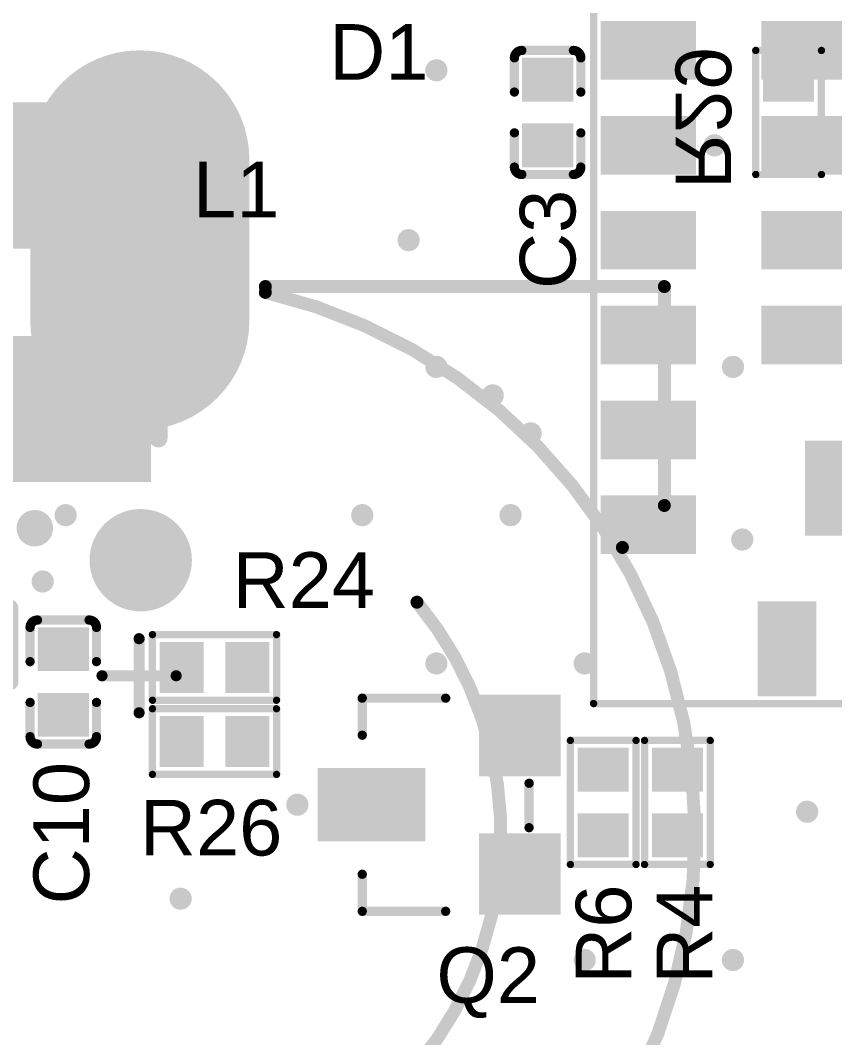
# Model space of a CAD drawing. Header units: inches. Extents: x 3.09 to 5.07, y 1.45 to 3.28.
# Drawn here: x 3.536 to 3.975, y 1.958 to 2.507 of the extents above; entities that cross this region are included whole.
import ezdxf

# ---------------------------------------------------------------- set-up
doc = ezdxf.new("R2010")
doc.units = ezdxf.units.IN
doc.header["$MEASUREMENT"] = 0
for name, color, linetype in [('BottomOverlay', 54, 'Continuous'), ('BottomPaste', 16, 'Continuous'), ('BottomSolder', 6, 'Continuous'), ('MultiLayer', 9, 'Continuous'), ('PadHoleLayer', 156, 'Continuous'), ('TopOverlay', 2, 'Continuous'), ('TopPaste', 8, 'Continuous'), ('TopSolder', 216, 'Continuous'), ('ViaHoleLayer', 16, 'Continuous')]:
    doc.layers.add(name, color=color, linetype=linetype)
doc.styles.add('Arial', font='', dxfattribs={"height": 0.2})
doc.styles.get('Arial').set_extended_font_data('Arial')

# ---------------------------------------------------------------- blocks, each defined once
blk = doc.blocks.new('SOT23_6_10')
at = {"layer": 'TopPaste'}
for points in [[(-0.03346, 0.04921), (-0.03346, 0.02559), (-0.07677, 0.02559), (-0.07677, 0.04921)], [(0.07677, 0.04921), (0.07677, 0.02559), (0.03346, 0.02559), (0.03346, 0.04921)], [(-0.03346, 0.01181), (-0.03346, -0.01181), (-0.07677, -0.01181), (-0.07677, 0.01181)], [(0.07677, 0.01181), (0.07677, -0.01181), (0.03346, -0.01181), (0.03346, 0.01181)], [(-0.03346, -0.02559), (-0.03346, -0.04921), (-0.07677, -0.04921), (-0.07677, -0.02559)], [(0.07677, -0.02559), (0.07677, -0.04921), (0.03346, -0.04921), (0.03346, -0.02559)]]:
    blk.add_hatch(color=8, dxfattribs=at).paths.add_polyline_path(points)
at = {"layer": 'TopSolder'}
for points in [[(-0.02946, 0.05321), (-0.02946, 0.02159), (-0.08077, 0.02159), (-0.08077, 0.05321)], [(0.08077, 0.05321), (0.08077, 0.02159), (0.02946, 0.02159), (0.02946, 0.05321)], [(-0.02946, 0.01581), (-0.02946, -0.01581), (-0.08077, -0.01581), (-0.08077, 0.01581)], [(0.08077, 0.01581), (0.08077, -0.01581), (0.02946, -0.01581), (0.02946, 0.01581)], [(-0.02946, -0.02159), (-0.02946, -0.05321), (-0.08077, -0.05321), (-0.08077, -0.02159)], [(0.08077, -0.02159), (0.08077, -0.05321), (0.02946, -0.05321), (0.02946, -0.02159)]]:
    blk.add_hatch(color=216, dxfattribs=at).paths.add_polyline_path(points)
at = {"layer": 'TopOverlay'}
for points in [[(-0.01969, 0.05512, 0.01, 0.01, 0), (0.01969, 0.05512, 0.01, 0.01, 0)], [(-0.01969, 0.05512, 0.01, 0.01, 0), (-0.01969, -0.05512, 0.01, 0.01, 0)], [(0.01969, 0.05512, 0.01, 0.01, 0), (0.01969, -0.05512, 0.01, 0.01, 0)], [(-0.01969, -0.05512, 0.01, 0.01, 0), (0.01969, -0.05512, 0.01, 0.01, 0)]]:
    blk.add_lwpolyline(points, format="xyseb", dxfattribs=at)
for points in [[(-0.02218, 0.05512, 0.005, 0.005, 1), (-0.01718, 0.05512, 0.005, 0.005, 1)], [(-0.02218, 0.05512, 0.005, 0.005, 1), (-0.01718, 0.05512, 0.005, 0.005, 1)], [(0.01718, 0.05512, 0.005, 0.005, 1), (0.02218, 0.05512, 0.005, 0.005, 1)], [(0.01718, 0.05512, 0.005, 0.005, 1), (0.02218, 0.05512, 0.005, 0.005, 1)], [(-0.02218, -0.05512, 0.005, 0.005, 1), (-0.01718, -0.05512, 0.005, 0.005, 1)], [(-0.02218, -0.05512, 0.005, 0.005, 1), (-0.01718, -0.05512, 0.005, 0.005, 1)], [(0.01718, -0.05512, 0.005, 0.005, 1), (0.02218, -0.05512, 0.005, 0.005, 1)], [(0.01718, -0.05512, 0.005, 0.005, 1), (0.02218, -0.05512, 0.005, 0.005, 1)], [(0.06791, -0.0689, 0.00984, 0.00984, 1), (0.05807, -0.0689, 0.00984, 0.00984, 1)], [(0.05561, -0.0689, 0.00492, 0.00492, 1), (0.06053, -0.0689, 0.00492, 0.00492, 1)], [(0.06545, -0.0689, 0.00492, 0.00492, 1), (0.07037, -0.0689, 0.00492, 0.00492, 1)]]:
    blk.add_lwpolyline(points, format="xyseb", close=True, dxfattribs=at)
blk = doc.blocks.new('R0402_11')
at = {"layer": 'TopPaste'}
for points in [[(-0.02756, -0.01181), (-0.02756, 0.01181), (-0.00787, 0.01181), (-0.00787, -0.01181)], [(0.00787, -0.01181), (0.00787, 0.01181), (0.02756, 0.01181), (0.02756, -0.01181)]]:
    blk.add_hatch(color=8, dxfattribs=at).paths.add_polyline_path(points)
at = {"layer": 'TopSolder'}
for points in [[(-0.02953, -0.01378), (-0.02953, 0.01378), (-0.00591, 0.01378), (-0.00591, -0.01378)], [(0.00591, -0.01378), (0.00591, 0.01378), (0.02953, 0.01378), (0.02953, -0.01378)]]:
    blk.add_hatch(color=216, dxfattribs=at).paths.add_polyline_path(points)
at = {"layer": 'TopOverlay'}
for points in [[(-0.03346, 0.01772, 0.00394, 0.00394, 0), (0.03346, 0.01772, 0.00394, 0.00394, 0)], [(-0.03346, -0.01772, 0.00394, 0.00394, 0), (-0.03346, 0.01772, 0.00394, 0.00394, 0)], [(0.03346, -0.01772, 0.00394, 0.00394, 0), (0.03346, 0.01772, 0.00394, 0.00394, 0)], [(-0.03346, -0.01772, 0.00394, 0.00394, 0), (0.03346, -0.01772, 0.00394, 0.00394, 0)]]:
    blk.add_lwpolyline(points, format="xyseb", dxfattribs=at)
for points in [[(-0.03445, 0.01772, 0.00197, 0.00197, 1), (-0.03248, 0.01772, 0.00197, 0.00197, 1)], [(-0.03445, 0.01772, 0.00197, 0.00197, 1), (-0.03248, 0.01772, 0.00197, 0.00197, 1)], [(0.03248, 0.01772, 0.00197, 0.00197, 1), (0.03445, 0.01772, 0.00197, 0.00197, 1)], [(0.03248, 0.01772, 0.00197, 0.00197, 1), (0.03445, 0.01772, 0.00197, 0.00197, 1)], [(-0.03445, -0.01772, 0.00197, 0.00197, 1), (-0.03248, -0.01772, 0.00197, 0.00197, 1)], [(-0.03445, -0.01772, 0.00197, 0.00197, 1), (-0.03248, -0.01772, 0.00197, 0.00197, 1)], [(0.03248, -0.01772, 0.00197, 0.00197, 1), (0.03445, -0.01772, 0.00197, 0.00197, 1)], [(0.03248, -0.01772, 0.00197, 0.00197, 1), (0.03445, -0.01772, 0.00197, 0.00197, 1)]]:
    blk.add_lwpolyline(points, format="xyseb", close=True, dxfattribs=at)
blk = doc.blocks.new('R0402_14')
at = {"layer": 'TopPaste'}
for points in [[(-0.02756, -0.01181), (-0.02756, 0.01181), (-0.00787, 0.01181), (-0.00787, -0.01181)], [(0.00787, -0.01181), (0.00787, 0.01181), (0.02756, 0.01181), (0.02756, -0.01181)]]:
    blk.add_hatch(color=8, dxfattribs=at).paths.add_polyline_path(points)
at = {"layer": 'TopSolder'}
for points in [[(-0.02953, -0.01378), (-0.02953, 0.01378), (-0.00591, 0.01378), (-0.00591, -0.01378)], [(0.00591, -0.01378), (0.00591, 0.01378), (0.02953, 0.01378), (0.02953, -0.01378)]]:
    blk.add_hatch(color=216, dxfattribs=at).paths.add_polyline_path(points)
at = {"layer": 'TopOverlay'}
for points in [[(-0.03346, 0.01772, 0.00394, 0.00394, 0), (0.03346, 0.01772, 0.00394, 0.00394, 0)], [(-0.03346, -0.01772, 0.00394, 0.00394, 0), (-0.03346, 0.01772, 0.00394, 0.00394, 0)], [(0.03346, -0.01772, 0.00394, 0.00394, 0), (0.03346, 0.01772, 0.00394, 0.00394, 0)], [(-0.03346, -0.01772, 0.00394, 0.00394, 0), (0.03346, -0.01772, 0.00394, 0.00394, 0)]]:
    blk.add_lwpolyline(points, format="xyseb", dxfattribs=at)
for points in [[(-0.03445, 0.01772, 0.00197, 0.00197, 1), (-0.03248, 0.01772, 0.00197, 0.00197, 1)], [(-0.03445, 0.01772, 0.00197, 0.00197, 1), (-0.03248, 0.01772, 0.00197, 0.00197, 1)], [(0.03248, 0.01772, 0.00197, 0.00197, 1), (0.03445, 0.01772, 0.00197, 0.00197, 1)], [(0.03248, 0.01772, 0.00197, 0.00197, 1), (0.03445, 0.01772, 0.00197, 0.00197, 1)], [(-0.03445, -0.01772, 0.00197, 0.00197, 1), (-0.03248, -0.01772, 0.00197, 0.00197, 1)], [(-0.03445, -0.01772, 0.00197, 0.00197, 1), (-0.03248, -0.01772, 0.00197, 0.00197, 1)], [(0.03248, -0.01772, 0.00197, 0.00197, 1), (0.03445, -0.01772, 0.00197, 0.00197, 1)], [(0.03248, -0.01772, 0.00197, 0.00197, 1), (0.03445, -0.01772, 0.00197, 0.00197, 1)]]:
    blk.add_lwpolyline(points, format="xyseb", close=True, dxfattribs=at)
blk = doc.blocks.new('IND_SMD_L4_0_W4_0_18')
at = {"layer": 'TopPaste'}
for points in [[(-0.027559, -0.082677), (-0.098425, -0.082677), (-0.098425, 0.082677), (-0.027559, 0.082677)], [(0.098425, -0.082677), (0.027559, -0.082677), (0.027559, 0.082677), (0.098425, 0.082677)]]:
    blk.add_hatch(color=8, dxfattribs=at).paths.add_polyline_path(points)
at = {"layer": 'TopSolder'}
for points in [[(-0.023559, -0.086677), (-0.102425, -0.086677), (-0.102425, 0.086677), (-0.023559, 0.086677)], [(0.102425, -0.086677), (0.023559, -0.086677), (0.023559, 0.086677), (0.102425, 0.086677)]]:
    blk.add_hatch(color=216, dxfattribs=at).paths.add_polyline_path(points)
at = {"layer": 'TopOverlay'}
for points in [[(0.07874, 0.090551, 0.01, 0.01, 0), (-0.078741, 0.090552, 0.01, 0.01, 0)], [(-0.078741, -0.090552, 0.01, 0.01, 0), (0.07874, -0.090551, 0.01, 0.01, 0)]]:
    blk.add_lwpolyline(points, format="xyseb", dxfattribs=at)
for points in [[(-0.081241, 0.090552, 0.005, 0.005, 1), (-0.076241, 0.090552, 0.005, 0.005, 1)], [(0.07624, 0.090551, 0.005, 0.005, 1), (0.08124, 0.090551, 0.005, 0.005, 1)], [(-0.081241, -0.090552, 0.005, 0.005, 1), (-0.076241, -0.090552, 0.005, 0.005, 1)], [(0.07624, -0.090551, 0.005, 0.005, 1), (0.08124, -0.090551, 0.005, 0.005, 1)]]:
    blk.add_lwpolyline(points, format="xyseb", close=True, dxfattribs=at)
blk = doc.blocks.new('C0402_21')
at = {"layer": 'TopPaste'}
for points in [[(-0.02756, -0.01181), (-0.02756, 0.01181), (-0.00787, 0.01181), (-0.00787, -0.01181)], [(0.00787, -0.01181), (0.00787, 0.01181), (0.02756, 0.01181), (0.02756, -0.01181)]]:
    blk.add_hatch(color=8, dxfattribs=at).paths.add_polyline_path(points)
at = {"layer": 'TopSolder'}
for points in [[(-0.02953, -0.01378), (-0.02953, 0.01378), (-0.00591, 0.01378), (-0.00591, -0.01378)], [(0.00591, -0.01378), (0.00591, 0.01378), (0.02953, 0.01378), (0.02953, -0.01378)]]:
    blk.add_hatch(color=216, dxfattribs=at).paths.add_polyline_path(points)
at = {"layer": 'TopOverlay'}
for points in [[(-0.03346, 0.01391, 0.005, 0.005, -0.414214), (-0.02946, 0.01791, 0.005, 0.005, 0)], [(-0.02946, 0.01791, 0.005, 0.005, 0), (-0.011, 0.01791, 0.005, 0.005, 0)], [(0.011, 0.01791, 0.005, 0.005, 0), (0.02946, 0.01791, 0.005, 0.005, 0)], [(0.02946, 0.01791, 0.005, 0.005, -0.414214), (0.03346, 0.01391, 0.005, 0.005, 0)], [(-0.03346, 0.01391, 0.005, 0.005, 0), (-0.03346, -0.01391, 0.005, 0.005, 0)], [(0.03346, 0.01391, 0.005, 0.005, 0), (0.03346, -0.01391, 0.005, 0.005, 0)], [(-0.02946, -0.01791, 0.005, 0.005, -0.414214), (-0.03346, -0.01391, 0.005, 0.005, 0)], [(-0.02946, -0.01791, 0.005, 0.005, 0), (-0.011, -0.01791, 0.005, 0.005, 0)], [(0.011, -0.01791, 0.005, 0.005, 0), (0.02946, -0.01791, 0.005, 0.005, 0)], [(0.03346, -0.01391, 0.005, 0.005, -0.414214), (0.02946, -0.01791, 0.005, 0.005, 0)]]:
    blk.add_lwpolyline(points, format="xyseb", dxfattribs=at)
for points in [[(-0.03071, 0.01791, 0.0025, 0.0025, 1), (-0.02821, 0.01791, 0.0025, 0.0025, 1)], [(-0.03071, 0.01791, 0.0025, 0.0025, 1), (-0.02821, 0.01791, 0.0025, 0.0025, 1)], [(-0.01225, 0.01791, 0.0025, 0.0025, 1), (-0.00975, 0.01791, 0.0025, 0.0025, 1)], [(0.00975, 0.01791, 0.0025, 0.0025, 1), (0.01225, 0.01791, 0.0025, 0.0025, 1)], [(0.02821, 0.01791, 0.0025, 0.0025, 1), (0.03071, 0.01791, 0.0025, 0.0025, 1)], [(0.02821, 0.01791, 0.0025, 0.0025, 1), (0.03071, 0.01791, 0.0025, 0.0025, 1)], [(-0.03471, 0.01391, 0.0025, 0.0025, 1), (-0.03221, 0.01391, 0.0025, 0.0025, 1)], [(-0.03471, 0.01391, 0.0025, 0.0025, 1), (-0.03221, 0.01391, 0.0025, 0.0025, 1)], [(0.03221, 0.01391, 0.0025, 0.0025, 1), (0.03471, 0.01391, 0.0025, 0.0025, 1)], [(0.03221, 0.01391, 0.0025, 0.0025, 1), (0.03471, 0.01391, 0.0025, 0.0025, 1)], [(-0.03471, -0.01391, 0.0025, 0.0025, 1), (-0.03221, -0.01391, 0.0025, 0.0025, 1)], [(-0.03471, -0.01391, 0.0025, 0.0025, 1), (-0.03221, -0.01391, 0.0025, 0.0025, 1)], [(-0.03071, -0.01791, 0.0025, 0.0025, 1), (-0.02821, -0.01791, 0.0025, 0.0025, 1)], [(-0.03071, -0.01791, 0.0025, 0.0025, 1), (-0.02821, -0.01791, 0.0025, 0.0025, 1)], [(-0.01225, -0.01791, 0.0025, 0.0025, 1), (-0.00975, -0.01791, 0.0025, 0.0025, 1)], [(0.00975, -0.01791, 0.0025, 0.0025, 1), (0.01225, -0.01791, 0.0025, 0.0025, 1)], [(0.02821, -0.01791, 0.0025, 0.0025, 1), (0.03071, -0.01791, 0.0025, 0.0025, 1)], [(0.02821, -0.01791, 0.0025, 0.0025, 1), (0.03071, -0.01791, 0.0025, 0.0025, 1)], [(0.03221, -0.01391, 0.0025, 0.0025, 1), (0.03471, -0.01391, 0.0025, 0.0025, 1)], [(0.03221, -0.01391, 0.0025, 0.0025, 1), (0.03471, -0.01391, 0.0025, 0.0025, 1)]]:
    blk.add_lwpolyline(points, format="xyseb", close=True, dxfattribs=at)
blk = doc.blocks.new('AIR722UG_A10_26')
at = {"layer": 'TopPaste'}
for points in [[(0.00787, 0.36417), (0.05118, 0.36417), (0.05118, 0.34055), (0.00787, 0.34055)], [(0.09449, 0.36417), (0.1378, 0.36417), (0.1378, 0.34055), (0.09449, 0.34055)], [(0.00787, 0.31299), (0.05118, 0.31299), (0.05118, 0.28937), (0.00787, 0.28937)], [(0.09449, 0.31299), (0.1378, 0.31299), (0.1378, 0.28937), (0.09449, 0.28937)], [(0.00787, 0.26181), (0.05118, 0.26181), (0.05118, 0.23819), (0.00787, 0.23819)], [(0.09449, 0.26181), (0.1378, 0.26181), (0.1378, 0.23819), (0.09449, 0.23819)], [(0.00787, 0.21063), (0.05118, 0.21063), (0.05118, 0.18701), (0.00787, 0.18701)], [(0.09449, 0.21063), (0.1378, 0.21063), (0.1378, 0.18701), (0.09449, 0.18701)], [(0.00787, 0.15945), (0.05118, 0.15945), (0.05118, 0.13583), (0.00787, 0.13583)], [(0.11811, 0.09449), (0.11811, 0.1378), (0.14173, 0.1378), (0.14173, 0.09449)], [(0.00787, 0.10827), (0.05118, 0.10827), (0.05118, 0.08465), (0.00787, 0.08465)], [(0.09252, 0.00787), (0.09252, 0.05118), (0.11614, 0.05118), (0.11614, 0.00787)]]:
    blk.add_hatch(color=8, dxfattribs=at).paths.add_polyline_path(points)
at = {"layer": 'TopSolder'}
for points in [[(0.00387, 0.36817), (0.05518, 0.36817), (0.05518, 0.33655), (0.00387, 0.33655)], [(0.09049, 0.36817), (0.1418, 0.36817), (0.1418, 0.33655), (0.09049, 0.33655)], [(0.00387, 0.31699), (0.05518, 0.31699), (0.05518, 0.28537), (0.00387, 0.28537)], [(0.09049, 0.31699), (0.1418, 0.31699), (0.1418, 0.28537), (0.09049, 0.28537)], [(0.00387, 0.26581), (0.05518, 0.26581), (0.05518, 0.23419), (0.00387, 0.23419)], [(0.09049, 0.26581), (0.1418, 0.26581), (0.1418, 0.23419), (0.09049, 0.23419)], [(0.00387, 0.21463), (0.05518, 0.21463), (0.05518, 0.18301), (0.00387, 0.18301)], [(0.09049, 0.21463), (0.1418, 0.21463), (0.1418, 0.18301), (0.09049, 0.18301)], [(0.00387, 0.16345), (0.05518, 0.16345), (0.05518, 0.13183), (0.00387, 0.13183)], [(0.11411, 0.09049), (0.11411, 0.1418), (0.14573, 0.1418), (0.14573, 0.09049)], [(0.00387, 0.11227), (0.05518, 0.11227), (0.05518, 0.08065), (0.00387, 0.08065)], [(0.08852, 0.00387), (0.08852, 0.05518), (0.12014, 0.05518), (0.12014, 0.00387)]]:
    blk.add_hatch(color=216, dxfattribs=at).paths.add_polyline_path(points)
at = {"layer": 'TopOverlay'}
for points in [[(0, 0, 0.004, 0.004, 0), (0, 0.81102, 0.004, 0.004, 0)], [(0, 0, 0.004, 0.004, 0), (0.77165, 0, 0.004, 0.004, 0)]]:
    blk.add_lwpolyline(points, format="xyseb", dxfattribs=at)
blk.add_lwpolyline([(-0.001, 0, 0.002, 0.002, 1), (0.001, 0, 0.002, 0.002, 1)], format="xyseb", close=True, dxfattribs=at)
blk.add_lwpolyline([(-0.001, 0, 0.002, 0.002, 1), (0.001, 0, 0.002, 0.002, 1)], format="xyseb", close=True, dxfattribs=at)
blk = doc.blocks.new('R0402_B_38')
at = {"layer": 'BottomPaste'}
for points in [[(-0.00787, 0.01181), (-0.00787, -0.01181), (-0.02756, -0.01181), (-0.02756, 0.01181)], [(0.02756, 0.01181), (0.02756, -0.01181), (0.00787, -0.01181), (0.00787, 0.01181)]]:
    blk.add_hatch(color=16, dxfattribs=at).paths.add_polyline_path(points)
at = {"layer": 'BottomSolder'}
for points in [[(-0.00591, 0.01378), (-0.00591, -0.01378), (-0.02953, -0.01378), (-0.02953, 0.01378)], [(0.02953, 0.01378), (0.02953, -0.01378), (0.00591, -0.01378), (0.00591, 0.01378)]]:
    blk.add_hatch(color=6, dxfattribs=at).paths.add_polyline_path(points)
at = {"layer": 'BottomOverlay'}
for points in [[(0.03346, 0.01772, 0.00394, 0.00394, 0), (-0.03346, 0.01772, 0.00394, 0.00394, 0)], [(-0.03346, -0.01772, 0.00394, 0.00394, 0), (-0.03346, 0.01772, 0.00394, 0.00394, 0)], [(0.03346, -0.01772, 0.00394, 0.00394, 0), (0.03346, 0.01772, 0.00394, 0.00394, 0)], [(0.03346, -0.01772, 0.00394, 0.00394, 0), (-0.03346, -0.01772, 0.00394, 0.00394, 0)]]:
    blk.add_lwpolyline(points, format="xyseb", dxfattribs=at)
for points in [[(-0.03445, 0.01772, 0.00197, 0.00197, 1), (-0.03248, 0.01772, 0.00197, 0.00197, 1)], [(-0.03445, 0.01772, 0.00197, 0.00197, 1), (-0.03248, 0.01772, 0.00197, 0.00197, 1)], [(0.03248, 0.01772, 0.00197, 0.00197, 1), (0.03445, 0.01772, 0.00197, 0.00197, 1)], [(0.03248, 0.01772, 0.00197, 0.00197, 1), (0.03445, 0.01772, 0.00197, 0.00197, 1)], [(-0.03445, -0.01772, 0.00197, 0.00197, 1), (-0.03248, -0.01772, 0.00197, 0.00197, 1)], [(-0.03445, -0.01772, 0.00197, 0.00197, 1), (-0.03248, -0.01772, 0.00197, 0.00197, 1)], [(0.03248, -0.01772, 0.00197, 0.00197, 1), (0.03445, -0.01772, 0.00197, 0.00197, 1)], [(0.03248, -0.01772, 0.00197, 0.00197, 1), (0.03445, -0.01772, 0.00197, 0.00197, 1)]]:
    blk.add_lwpolyline(points, format="xyseb", close=True, dxfattribs=at)
blk = doc.blocks.new('R0402_45')
at = {"layer": 'TopPaste'}
for points in [[(-0.02756, -0.01181), (-0.02756, 0.01181), (-0.00787, 0.01181), (-0.00787, -0.01181)], [(0.00787, -0.01181), (0.00787, 0.01181), (0.02756, 0.01181), (0.02756, -0.01181)]]:
    blk.add_hatch(color=8, dxfattribs=at).paths.add_polyline_path(points)
at = {"layer": 'TopSolder'}
for points in [[(-0.02953, -0.01378), (-0.02953, 0.01378), (-0.00591, 0.01378), (-0.00591, -0.01378)], [(0.00591, -0.01378), (0.00591, 0.01378), (0.02953, 0.01378), (0.02953, -0.01378)]]:
    blk.add_hatch(color=216, dxfattribs=at).paths.add_polyline_path(points)
at = {"layer": 'TopOverlay'}
for points in [[(-0.03346, 0.01772, 0.00394, 0.00394, 0), (0.03346, 0.01772, 0.00394, 0.00394, 0)], [(-0.03346, 0.01772, 0.00394, 0.00394, 0), (-0.03346, -0.01772, 0.00394, 0.00394, 0)], [(0.03346, 0.01772, 0.00394, 0.00394, 0), (0.03346, -0.01772, 0.00394, 0.00394, 0)], [(-0.03346, -0.01772, 0.00394, 0.00394, 0), (0.03346, -0.01772, 0.00394, 0.00394, 0)]]:
    blk.add_lwpolyline(points, format="xyseb", dxfattribs=at)
for points in [[(-0.03445, 0.01772, 0.00197, 0.00197, 1), (-0.03248, 0.01772, 0.00197, 0.00197, 1)], [(-0.03445, 0.01772, 0.00197, 0.00197, 1), (-0.03248, 0.01772, 0.00197, 0.00197, 1)], [(0.03248, 0.01772, 0.00197, 0.00197, 1), (0.03445, 0.01772, 0.00197, 0.00197, 1)], [(0.03248, 0.01772, 0.00197, 0.00197, 1), (0.03445, 0.01772, 0.00197, 0.00197, 1)], [(-0.03445, -0.01772, 0.00197, 0.00197, 1), (-0.03248, -0.01772, 0.00197, 0.00197, 1)], [(-0.03445, -0.01772, 0.00197, 0.00197, 1), (-0.03248, -0.01772, 0.00197, 0.00197, 1)], [(0.03248, -0.01772, 0.00197, 0.00197, 1), (0.03445, -0.01772, 0.00197, 0.00197, 1)], [(0.03248, -0.01772, 0.00197, 0.00197, 1), (0.03445, -0.01772, 0.00197, 0.00197, 1)]]:
    blk.add_lwpolyline(points, format="xyseb", close=True, dxfattribs=at)
blk = doc.blocks.new('R0402_47')
at = {"layer": 'TopPaste'}
for points in [[(-0.02756, -0.01181), (-0.02756, 0.01181), (-0.00787, 0.01181), (-0.00787, -0.01181)], [(0.00787, -0.01181), (0.00787, 0.01181), (0.02756, 0.01181), (0.02756, -0.01181)]]:
    blk.add_hatch(color=8, dxfattribs=at).paths.add_polyline_path(points)
at = {"layer": 'TopSolder'}
for points in [[(-0.02953, -0.01378), (-0.02953, 0.01378), (-0.00591, 0.01378), (-0.00591, -0.01378)], [(0.00591, -0.01378), (0.00591, 0.01378), (0.02953, 0.01378), (0.02953, -0.01378)]]:
    blk.add_hatch(color=216, dxfattribs=at).paths.add_polyline_path(points)
at = {"layer": 'TopOverlay'}
for points in [[(-0.03346, 0.01772, 0.00394, 0.00394, 0), (0.03346, 0.01772, 0.00394, 0.00394, 0)], [(-0.03346, 0.01772, 0.00394, 0.00394, 0), (-0.03346, -0.01772, 0.00394, 0.00394, 0)], [(0.03346, 0.01772, 0.00394, 0.00394, 0), (0.03346, -0.01772, 0.00394, 0.00394, 0)], [(-0.03346, -0.01772, 0.00394, 0.00394, 0), (0.03346, -0.01772, 0.00394, 0.00394, 0)]]:
    blk.add_lwpolyline(points, format="xyseb", dxfattribs=at)
for points in [[(-0.03445, 0.01772, 0.00197, 0.00197, 1), (-0.03248, 0.01772, 0.00197, 0.00197, 1)], [(-0.03445, 0.01772, 0.00197, 0.00197, 1), (-0.03248, 0.01772, 0.00197, 0.00197, 1)], [(0.03248, 0.01772, 0.00197, 0.00197, 1), (0.03445, 0.01772, 0.00197, 0.00197, 1)], [(0.03248, 0.01772, 0.00197, 0.00197, 1), (0.03445, 0.01772, 0.00197, 0.00197, 1)], [(-0.03445, -0.01772, 0.00197, 0.00197, 1), (-0.03248, -0.01772, 0.00197, 0.00197, 1)], [(-0.03445, -0.01772, 0.00197, 0.00197, 1), (-0.03248, -0.01772, 0.00197, 0.00197, 1)], [(0.03248, -0.01772, 0.00197, 0.00197, 1), (0.03445, -0.01772, 0.00197, 0.00197, 1)], [(0.03248, -0.01772, 0.00197, 0.00197, 1), (0.03445, -0.01772, 0.00197, 0.00197, 1)]]:
    blk.add_lwpolyline(points, format="xyseb", close=True, dxfattribs=at)
blk = doc.blocks.new('SOT_23_67')
at = {"layer": 'TopPaste'}
for points in [[(0.02165, 0.105), (0.05315, 0.105), (0.05315, 0.055), (0.02165, 0.055)], [(-0.018, 0.018), (0.018, 0.018), (0.018, -0.018), (-0.018, -0.018)], [(0.0568, 0.018), (0.0928, 0.018), (0.0928, -0.018), (0.0568, -0.018)]]:
    blk.add_hatch(color=8, dxfattribs=at).paths.add_polyline_path(points)
at = {"layer": 'TopSolder'}
for points in [[(0.01765, 0.109), (0.05715, 0.109), (0.05715, 0.051), (0.01765, 0.051)], [(-0.022, 0.022), (0.022, 0.022), (0.022, -0.022), (-0.022, -0.022)], [(0.0528, 0.022), (0.0968, 0.022), (0.0968, -0.022), (0.0528, -0.022)]]:
    blk.add_hatch(color=216, dxfattribs=at).paths.add_polyline_path(points)
at = {"layer": 'TopOverlay'}
for points in [[(-0.0201, 0.085, 0.005, 0.005, 0), (-0.0201, 0.04, 0.005, 0.005, 0)], [(-0.0201, 0.085, 0.005, 0.005, 0), (-0.0001, 0.085, 0.005, 0.005, 0)], [(0.0749, 0.085, 0.005, 0.005, 0), (0.0949, 0.085, 0.005, 0.005, 0)], [(0.0949, 0.085, 0.005, 0.005, 0), (0.0949, 0.04, 0.005, 0.005, 0)], [(0.025, -0.005, 0.005, 0.005, 0), (0.049, -0.005, 0.005, 0.005, 0)]]:
    blk.add_lwpolyline(points, format="xyseb", dxfattribs=at)
for points in [[(-0.02135, 0.085, 0.0025, 0.0025, 1), (-0.01885, 0.085, 0.0025, 0.0025, 1)], [(-0.02135, 0.085, 0.0025, 0.0025, 1), (-0.01885, 0.085, 0.0025, 0.0025, 1)], [(-0.00135, 0.085, 0.0025, 0.0025, 1), (0.00115, 0.085, 0.0025, 0.0025, 1)], [(0.07365, 0.085, 0.0025, 0.0025, 1), (0.07615, 0.085, 0.0025, 0.0025, 1)], [(0.09365, 0.085, 0.0025, 0.0025, 1), (0.09615, 0.085, 0.0025, 0.0025, 1)], [(0.09365, 0.085, 0.0025, 0.0025, 1), (0.09615, 0.085, 0.0025, 0.0025, 1)], [(-0.02135, 0.04, 0.0025, 0.0025, 1), (-0.01885, 0.04, 0.0025, 0.0025, 1)], [(0.09365, 0.04, 0.0025, 0.0025, 1), (0.09615, 0.04, 0.0025, 0.0025, 1)], [(0.02375, -0.005, 0.0025, 0.0025, 1), (0.02625, -0.005, 0.0025, 0.0025, 1)], [(0.04775, -0.005, 0.0025, 0.0025, 1), (0.05025, -0.005, 0.0025, 0.0025, 1)]]:
    blk.add_lwpolyline(points, format="xyseb", close=True, dxfattribs=at)
blk = doc.blocks.new('C0402_78')
at = {"layer": 'TopPaste'}
for points in [[(-0.02756, -0.01181), (-0.02756, 0.01181), (-0.00787, 0.01181), (-0.00787, -0.01181)], [(0.00787, -0.01181), (0.00787, 0.01181), (0.02756, 0.01181), (0.02756, -0.01181)]]:
    blk.add_hatch(color=8, dxfattribs=at).paths.add_polyline_path(points)
at = {"layer": 'TopSolder'}
for points in [[(-0.02953, -0.01378), (-0.02953, 0.01378), (-0.00591, 0.01378), (-0.00591, -0.01378)], [(0.00591, -0.01378), (0.00591, 0.01378), (0.02953, 0.01378), (0.02953, -0.01378)]]:
    blk.add_hatch(color=216, dxfattribs=at).paths.add_polyline_path(points)
at = {"layer": 'TopOverlay'}
for points in [[(-0.03346, 0.01391, 0.005, 0.005, -0.414214), (-0.02946, 0.01791, 0.005, 0.005, 0)], [(-0.02946, 0.01791, 0.005, 0.005, 0), (-0.011, 0.01791, 0.005, 0.005, 0)], [(0.011, 0.01791, 0.005, 0.005, 0), (0.02946, 0.01791, 0.005, 0.005, 0)], [(0.02946, 0.01791, 0.005, 0.005, -0.414214), (0.03346, 0.01391, 0.005, 0.005, 0)], [(-0.03346, 0.01391, 0.005, 0.005, 0), (-0.03346, -0.01391, 0.005, 0.005, 0)], [(0.03346, 0.01391, 0.005, 0.005, 0), (0.03346, -0.01391, 0.005, 0.005, 0)], [(-0.02946, -0.01791, 0.005, 0.005, -0.414214), (-0.03346, -0.01391, 0.005, 0.005, 0)], [(-0.02946, -0.01791, 0.005, 0.005, 0), (-0.011, -0.01791, 0.005, 0.005, 0)], [(0.011, -0.01791, 0.005, 0.005, 0), (0.02946, -0.01791, 0.005, 0.005, 0)], [(0.03346, -0.01391, 0.005, 0.005, -0.414214), (0.02946, -0.01791, 0.005, 0.005, 0)]]:
    blk.add_lwpolyline(points, format="xyseb", dxfattribs=at)
for points in [[(-0.03071, 0.01791, 0.0025, 0.0025, 1), (-0.02821, 0.01791, 0.0025, 0.0025, 1)], [(-0.03071, 0.01791, 0.0025, 0.0025, 1), (-0.02821, 0.01791, 0.0025, 0.0025, 1)], [(-0.01225, 0.01791, 0.0025, 0.0025, 1), (-0.00975, 0.01791, 0.0025, 0.0025, 1)], [(0.00975, 0.01791, 0.0025, 0.0025, 1), (0.01225, 0.01791, 0.0025, 0.0025, 1)], [(0.02821, 0.01791, 0.0025, 0.0025, 1), (0.03071, 0.01791, 0.0025, 0.0025, 1)], [(0.02821, 0.01791, 0.0025, 0.0025, 1), (0.03071, 0.01791, 0.0025, 0.0025, 1)], [(-0.03471, 0.01391, 0.0025, 0.0025, 1), (-0.03221, 0.01391, 0.0025, 0.0025, 1)], [(-0.03471, 0.01391, 0.0025, 0.0025, 1), (-0.03221, 0.01391, 0.0025, 0.0025, 1)], [(0.03221, 0.01391, 0.0025, 0.0025, 1), (0.03471, 0.01391, 0.0025, 0.0025, 1)], [(0.03221, 0.01391, 0.0025, 0.0025, 1), (0.03471, 0.01391, 0.0025, 0.0025, 1)], [(-0.03471, -0.01391, 0.0025, 0.0025, 1), (-0.03221, -0.01391, 0.0025, 0.0025, 1)], [(-0.03471, -0.01391, 0.0025, 0.0025, 1), (-0.03221, -0.01391, 0.0025, 0.0025, 1)], [(-0.03071, -0.01791, 0.0025, 0.0025, 1), (-0.02821, -0.01791, 0.0025, 0.0025, 1)], [(-0.03071, -0.01791, 0.0025, 0.0025, 1), (-0.02821, -0.01791, 0.0025, 0.0025, 1)], [(-0.01225, -0.01791, 0.0025, 0.0025, 1), (-0.00975, -0.01791, 0.0025, 0.0025, 1)], [(0.00975, -0.01791, 0.0025, 0.0025, 1), (0.01225, -0.01791, 0.0025, 0.0025, 1)], [(0.02821, -0.01791, 0.0025, 0.0025, 1), (0.03071, -0.01791, 0.0025, 0.0025, 1)], [(0.02821, -0.01791, 0.0025, 0.0025, 1), (0.03071, -0.01791, 0.0025, 0.0025, 1)], [(0.03221, -0.01391, 0.0025, 0.0025, 1), (0.03471, -0.01391, 0.0025, 0.0025, 1)], [(0.03221, -0.01391, 0.0025, 0.0025, 1), (0.03471, -0.01391, 0.0025, 0.0025, 1)]]:
    blk.add_lwpolyline(points, format="xyseb", close=True, dxfattribs=at)
blk = doc.blocks.new('CR1220____B_84')
at = {"layer": 'BottomPaste'}
h = blk.add_hatch(color=16, dxfattribs=at)
edge = h.paths.add_edge_path()
edge.add_arc((0.27685, 0), 0.05512, 90, 270)
edge.add_line((0.27685, -0.05512), (0.36347, -0.05512))
edge.add_arc((0.36347, 0), 0.05512, 270, 450)
edge.add_line((0.36347, 0.05512), (0.27685, 0.05512))
at = {"layer": 'BottomSolder'}
h = blk.add_hatch(color=6, dxfattribs=at)
edge = h.paths.add_edge_path()
edge.add_arc((0.27685, 0), 0.05912, 90, 270)
edge.add_line((0.27685, -0.05912), (0.36347, -0.05912))
edge.add_arc((0.36347, 0), 0.05912, 270, 450)
edge.add_line((0.36347, 0.05912), (0.27685, 0.05912))
h = blk.add_hatch(color=6, dxfattribs=at)
edge = h.paths.add_edge_path()
edge.add_arc((0.14749, -0.00049), 0.02762, 0, 360)
at = {"layer": 'MultiLayer'}
h = blk.add_hatch(color=9, dxfattribs=at)
edge = h.paths.add_edge_path()
edge.add_arc((0.14749, -0.00049), 0.02362, 0, 360)
at = {"layer": 'PadHoleLayer'}
h = blk.add_hatch(color=156, dxfattribs=at)
edge = h.paths.add_edge_path()
edge.add_arc((0.14749, -0.00049), 0.02362, 0, 360)
at = {"layer": 'TopSolder'}
h = blk.add_hatch(color=216, dxfattribs=at)
edge = h.paths.add_edge_path()
edge.add_arc((0.14749, -0.00049), 0.02762, 0, 360)
at = {"layer": 'BottomOverlay'}
for points in [[(0.08516, 0.02039, 0.006, 0.006, 0), (0.08516, -0.01961, 0.006, 0.006, 0)], [(0.06516, 0.00039, 0.006, 0.006, 0), (0.10516, 0.00039, 0.006, 0.006, 0)], [(0.292, -0.0677, 0.007, 0.007, -0.783584), (-0.29055, -0.07479, 0.007, 0.007, 0)], [(0.29513, -0.0677, 0.007, 0.007, 0), (0.29513, -0.28297, 0.007, 0.007, 0)], [(0.12485, -0.14951, 0.007, 0.007, -0.361847), (-0.12504, -0.1496, 0.007, 0.007, 0)], [(0.15438, -0.26034, 0.007, 0.007, 0), (0.17702, -0.28297, 0.007, 0.007, 0)], [(0.17702, -0.28297, 0.007, 0.007, 0), (0.29513, -0.28297, 0.007, 0.007, 0)]]:
    blk.add_lwpolyline(points, format="xyseb", dxfattribs=at)
for points in [[(0.08366, 0.02039, 0.003, 0.003, 1), (0.08666, 0.02039, 0.003, 0.003, 1)], [(0.06366, 0.00039, 0.003, 0.003, 1), (0.06666, 0.00039, 0.003, 0.003, 1)], [(0.10366, 0.00039, 0.003, 0.003, 1), (0.10666, 0.00039, 0.003, 0.003, 1)], [(0.08366, -0.01961, 0.003, 0.003, 1), (0.08666, -0.01961, 0.003, 0.003, 1)], [(0.29025, -0.0677, 0.0035, 0.0035, 1), (0.29375, -0.0677, 0.0035, 0.0035, 1)], [(0.29338, -0.0677, 0.0035, 0.0035, 1), (0.29688, -0.0677, 0.0035, 0.0035, 1)], [(0.1231, -0.14951, 0.0035, 0.0035, 1), (0.1266, -0.14951, 0.0035, 0.0035, 1)], [(0.15263, -0.26034, 0.0035, 0.0035, 1), (0.15613, -0.26034, 0.0035, 0.0035, 1)], [(0.17527, -0.28297, 0.0035, 0.0035, 1), (0.17877, -0.28297, 0.0035, 0.0035, 1)], [(0.17527, -0.28297, 0.0035, 0.0035, 1), (0.17877, -0.28297, 0.0035, 0.0035, 1)], [(0.29338, -0.28297, 0.0035, 0.0035, 1), (0.29688, -0.28297, 0.0035, 0.0035, 1)], [(0.29338, -0.28297, 0.0035, 0.0035, 1), (0.29688, -0.28297, 0.0035, 0.0035, 1)]]:
    blk.add_lwpolyline(points, format="xyseb", close=True, dxfattribs=at)

msp = doc.modelspace()

# ---------------------------------------------------------------- hatches: boundary and pattern name
at = {"layer": 'ViaHoleLayer'}
h = msp.add_hatch(color=16, dxfattribs=at)
edge = h.paths.add_edge_path()
edge.add_arc((3.76, 2.48), 0.006, 0, 360)
h = msp.add_hatch(color=16, dxfattribs=at)
edge = h.paths.add_edge_path()
edge.add_arc((3.91, 2.43954), 0.006, 0, 360)
h = msp.add_hatch(color=16, dxfattribs=at)
edge = h.paths.add_edge_path()
edge.add_arc((3.745, 2.38836), 0.006, 0, 360)
h = msp.add_hatch(color=16, dxfattribs=at)
edge = h.paths.add_edge_path()
edge.add_arc((3.76, 2.32), 0.006, 0, 360)
h = msp.add_hatch(color=16, dxfattribs=at)
edge = h.paths.add_edge_path()
edge.add_arc((3.92, 2.32), 0.006, 0, 360)
h = msp.add_hatch(color=16, dxfattribs=at)
edge = h.paths.add_edge_path()
edge.add_arc((3.79038, 2.30464), 0.006, 0, 360)
h = msp.add_hatch(color=16, dxfattribs=at)
edge = h.paths.add_edge_path()
edge.add_arc((3.81088, 2.28414), 0.006, 0, 360)
h = msp.add_hatch(color=16, dxfattribs=at)
edge = h.paths.add_edge_path()
edge.add_arc((3.56, 2.24), 0.006, 0, 360)
h = msp.add_hatch(color=16, dxfattribs=at)
edge = h.paths.add_edge_path()
edge.add_arc((3.72, 2.24), 0.006, 0, 360)
h = msp.add_hatch(color=16, dxfattribs=at)
edge = h.paths.add_edge_path()
edge.add_arc((3.8, 2.24), 0.006, 0, 360)
h = msp.add_hatch(color=16, dxfattribs=at)
edge = h.paths.add_edge_path()
edge.add_arc((3.925, 2.22686), 0.006, 0, 360)
h = msp.add_hatch(color=16, dxfattribs=at)
edge = h.paths.add_edge_path()
edge.add_arc((3.5476, 2.20422), 0.006, 0, 360)
h = msp.add_hatch(color=16, dxfattribs=at)
edge = h.paths.add_edge_path()
edge.add_arc((3.76, 2.16), 0.006, 0, 360)
h = msp.add_hatch(color=16, dxfattribs=at)
edge = h.paths.add_edge_path()
edge.add_arc((3.84, 2.16), 0.006, 0, 360)
h = msp.add_hatch(color=16, dxfattribs=at)
edge = h.paths.add_edge_path()
edge.add_arc((3.685, 2.08378), 0.006, 0, 360)
h = msp.add_hatch(color=16, dxfattribs=at)
edge = h.paths.add_edge_path()
edge.add_arc((3.96, 2.08), 0.006, 0, 360)
h = msp.add_hatch(color=16, dxfattribs=at)
edge = h.paths.add_edge_path()
edge.add_arc((3.622, 2.0331), 0.006, 0, 360)
h = msp.add_hatch(color=16, dxfattribs=at)
edge = h.paths.add_edge_path()
edge.add_arc((3.84, 2), 0.006, 0, 360)
h = msp.add_hatch(color=16, dxfattribs=at)
edge = h.paths.add_edge_path()
edge.add_arc((3.92, 2), 0.006, 0, 360)

# ---------------------------------------------------------------- block references
for name, p in [('AIR722UG_A10_26', (3.8448, 2.13836)), ('R0402_11', (3.64029, 2.15785)), ('R0402_14', (3.64029, 2.11785))]:
    msp.add_blockref(name, p)
for name, p, rotation in [('C0402_78', (3.82, 2.45726), 90), ('R0402_B_38', (3.95, 2.45726), 270), ('CR1220____B_84', (3.6, 2.0682), 90), ('IND_SMD_L4_0_W4_0_18', (3.51941, 2.3603), 270), ('SOT23_6_10', (3.47443, 2.16997), 90), ('C0402_21', (3.55872, 2.14997), 90), ('SOT_23_67', (3.805, 2.04638), 90), ('R0402_45', (3.85, 2.085), 90), ('R0402_47', (3.89, 2.085), 90)]:
    msp.add_blockref(name, p, dxfattribs=dict(rotation=rotation))

# ---------------------------------------------------------------- texts
at = {"layer": 'BottomOverlay', "style": 'Arial', "text_generation_flag": 2}
msp.add_text('R29', height=0.03, rotation=270, dxfattribs=at).set_placement((3.889, 2.41587))
at = {"layer": 'TopOverlay', "style": 'Arial'}
for s, p in [('D1', (3.70216, 2.47493)), ('L1', (3.62873, 2.40073)), ('R24', (3.65001, 2.19)), ('R26', (3.60001, 2.05639)), ('Q2', (3.76001, 1.97687))]:
    msp.add_text(s, height=0.03, dxfattribs=at).set_placement(p)
for s, p in [('C3', (3.835, 2.36201)), ('C10', (3.57263, 2.02997)), ('R6', (3.86515, 1.98713)), ('R4', (3.90879, 1.98713))]:
    msp.add_text(s, height=0.03, rotation=90, dxfattribs=at).set_placement(p)

doc.saveas('drawing.dxf')
